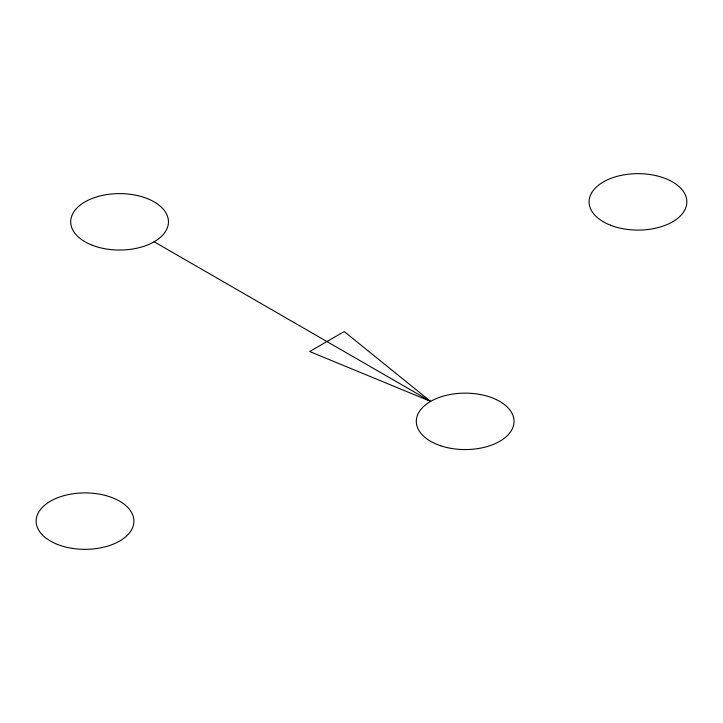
<?xml version="1.0" encoding="UTF-8"?>
<svg xmlns="http://www.w3.org/2000/svg" width="723" height="723" viewBox="0 0 723 723"><rect width="100%" height="100%" fill="white"/><g stroke="black" fill="none" stroke-linecap="round" stroke-linejoin="round"><path stroke-width="1.08" d="M430.619 401.41L309.661 351.523L344.22 331.568L430.619 401.41L154.144 241.78M440.741 445.793A48.875 28.215 0 0 0 514.053 421.355A48.875 28.215 0 0 0 440.741 396.918A48.875 28.215 0 0 0 440.741 445.793M610.583 225.251A48.875 28.215 0 0 0 686.723 203.895A48.875 28.215 0 0 0 616.62 176.493A48.875 28.215 0 0 0 610.583 225.251M60.587 545.558A48.875 28.215 0 0 0 133.9 521.12A48.875 28.215 0 0 0 60.587 496.683A48.875 28.215 0 0 0 60.587 545.558M92.192 245.196A48.875 28.215 0 0 0 168.332 223.841A48.875 28.215 0 0 0 98.229 196.448A48.875 28.215 0 0 0 92.192 245.196"/></g></svg>
